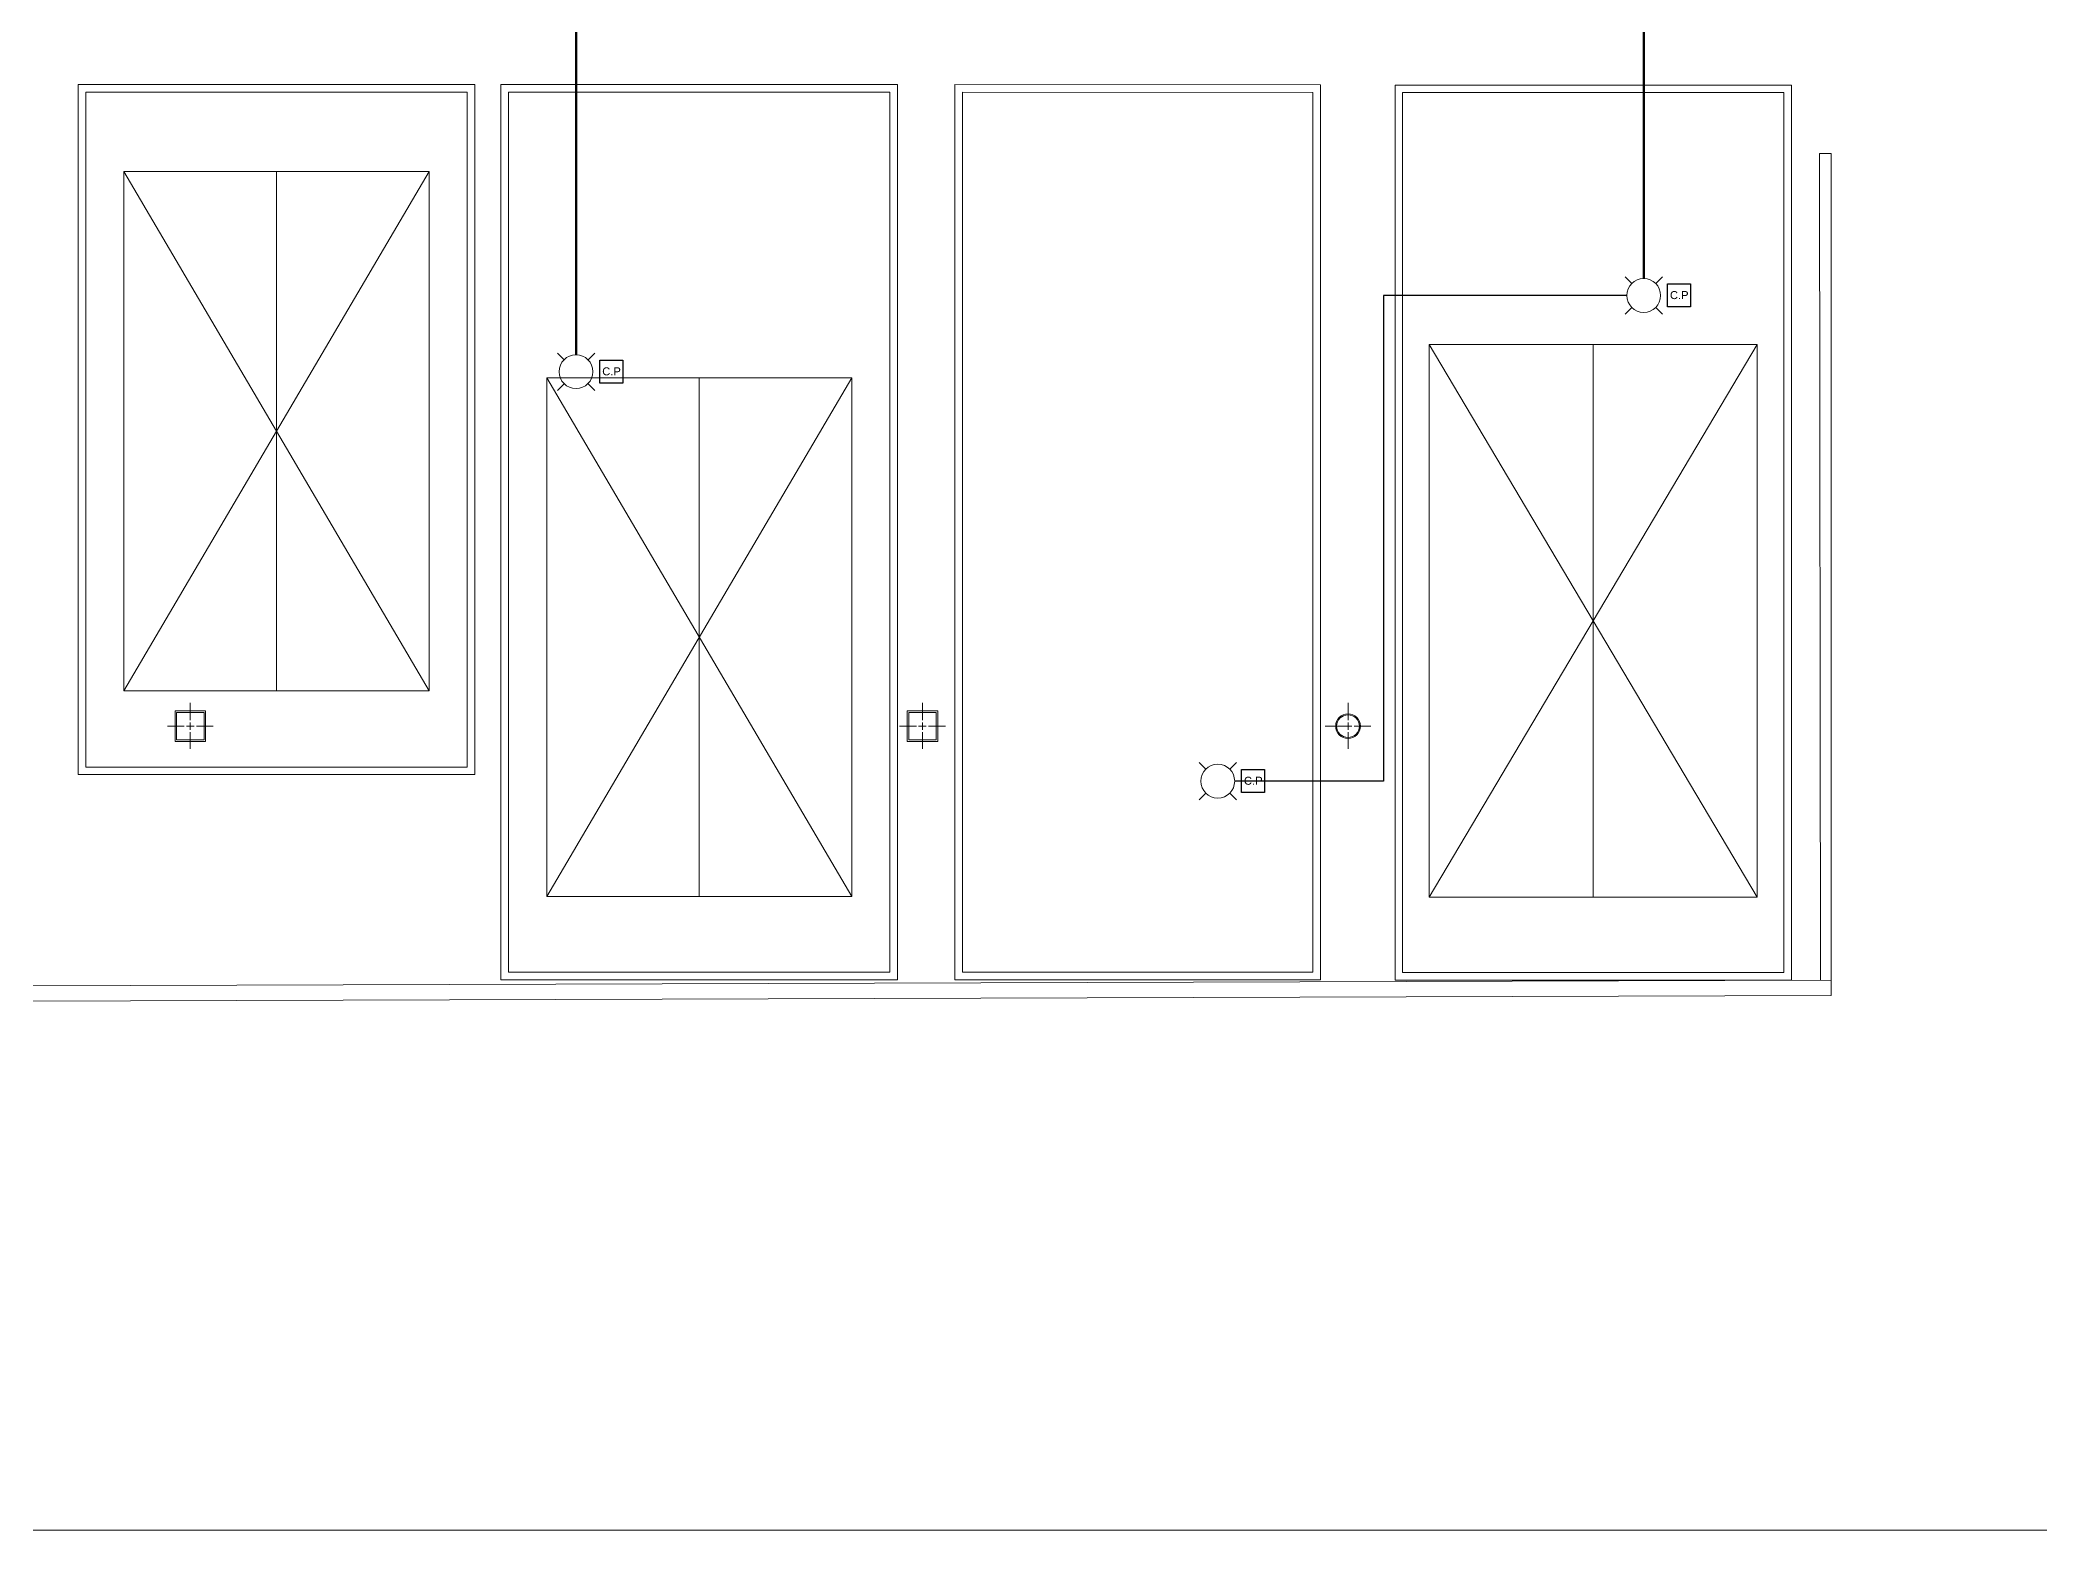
# Model space of a CAD drawing. Header units: millimetres. Extents: x 1010 to 1494, y -119 to 564.
# Drawn here: x 1230.32 to 1256.55, y 18.53 to 38.07 of the extents above; entities that cross this region are included whole.
import ezdxf
from ezdxf.enums import TextEntityAlignment as Align

# ---------------------------------------------------------------- set-up
doc = ezdxf.new("R2010")
doc.units = ezdxf.units.MM
doc.layers.get('0').update_dxf_attribs({"lineweight": 9})
for name, color, linetype, lineweight in [('Arquitectónico Bloqueado', 9, 'Continuous', 9), ('AS_0', 7, 'Continuous', 9), ('AS_DETECCION_P2', 7, 'Continuous', 30)]:
    doc.layers.add(name, color=color, linetype=linetype, lineweight=lineweight)
doc.styles.add('Arial_400', font='arial.ttf')

# ---------------------------------------------------------------- blocks, each defined once
blk = doc.blocks.new('AS_Strobe-CEILING')
at = {"color": 0, "linetype": 'Continuous', "lineweight": 20}
for p, q in [((-0.105, 0.105), (-0.163, 0.163)), ((0.105, 0.105), (0.163, 0.163)), ((-0.105, -0.105), (-0.163, -0.163)), ((0.105, -0.105), (0.163, -0.163))]:
    blk.add_line(p, q, dxfattribs=at)
blk.add_ellipse((0, 0), major_axis=(0.148, 0), ratio=1, dxfattribs=at)
blk = doc.blocks.new('Caja de Paso')
at = {"layer": 'AS_DETECCION_P2', "color": 1}
blk.add_lwpolyline([(1225.809, 42.937), (1226.109, 42.937), (1226.109, 42.637), (1225.809, 42.637), (1225.809, 42.937)], dxfattribs=at)
at = {"layer": 'AS_0', "color": 1, "linetype": 'Continuous', "style": 'Arial_400'}
blk.add_attdef('C.P', text='', height=0.105, dxfattribs=at).set_placement((1225.962, 42.791), align=Align.MIDDLE_CENTER)
blk = doc.blocks.new('Atquitectónico Base 1er Piso')
at = {"layer": 'Arquitectónico Bloqueado'}
for p, q in [((1415.675, 36.582), (1415.525, 36.582)), ((1415.536, 25.741), (1415.525, 36.582)), ((1415.675, 36.582), (1415.675, 25.741)), ((1393.292, 36.345), (1397.292, 29.535)), ((1397.292, 36.345), (1393.292, 29.535)), ((1395.292, 29.535), (1395.292, 36.345)), ((1410.408, 34.077), (1414.708, 26.827)), ((1414.708, 34.077), (1410.408, 26.827)), ((1412.558, 26.827), (1412.558, 34.077)), ((1402.835, 33.637), (1398.835, 26.837)), ((1398.835, 33.637), (1402.835, 26.837)), ((1400.835, 26.837), (1400.835, 33.637)), ((1394.162, 29.151), (1394.162, 29.375)), ((1403.762, 29.151), (1403.762, 29.375)), ((1409.342, 29.151), (1409.342, 29.375)), ((1394.162, 29.021), (1394.162, 29.121)), ((1403.762, 29.021), (1403.762, 29.121)), ((1409.342, 29.021), (1409.342, 29.121)), ((1409.342, 29.021), (1409.342, 29.121)), ((1394.082, 29.071), (1393.862, 29.071)), ((1394.212, 29.071), (1394.112, 29.071)), ((1394.162, 28.775), (1394.162, 28.991)), ((1394.462, 29.071), (1394.242, 29.071)), ((1403.682, 29.071), (1403.462, 29.071)), ((1403.812, 29.071), (1403.712, 29.071)), ((1403.762, 28.775), (1403.762, 28.991)), ((1404.062, 29.071), (1403.842, 29.071)), ((1409.262, 29.071), (1409.042, 29.071)), ((1409.287, 29.071), (1409.067, 29.071)), ((1409.392, 29.071), (1409.292, 29.071)), ((1409.392, 29.071), (1409.292, 29.071)), ((1409.342, 28.775), (1409.342, 28.991)), ((1409.342, 28.775), (1409.342, 28.991)), ((1409.642, 29.071), (1409.422, 29.071)), ((1409.642, 29.071), (1409.422, 29.071)), ((1415.675, 25.741), (1415.675, 25.541))]:
    blk.add_line(p, q, dxfattribs=at)
for points in [[(1332.653, 132.389), (1482.889, 132.389), (1482.889, 18.53), (1332.653, 18.53)], [(1397.892, 28.435), (1392.692, 28.435), (1392.692, 37.483), (1397.892, 37.483)], [(1397.792, 28.535), (1392.792, 28.535), (1392.792, 37.383), (1397.792, 37.383)], [(1398.235, 25.746), (1403.435, 25.746), (1403.435, 37.483), (1398.235, 37.483)], [(1398.335, 25.846), (1403.335, 25.846), (1403.335, 37.383), (1398.335, 37.383)], [(1404.188, 25.745), (1408.981, 25.743), (1408.981, 37.48), (1404.188, 37.483)], [(1404.288, 25.845), (1408.881, 25.843), (1408.881, 37.38), (1404.288, 37.383)], [(1409.958, 25.741), (1415.158, 25.741), (1415.158, 37.478), (1409.958, 37.478)], [(1410.058, 25.841), (1415.058, 25.841), (1415.058, 37.378), (1410.058, 37.378)]]:
    blk.add_lwpolyline(points, close=True, dxfattribs=at)
for points in [[(1393.292, 36.345), (1397.292, 36.345), (1397.292, 29.535), (1393.292, 29.535), (1393.292, 36.345)], [(1410.408, 34.077), (1414.708, 34.077), (1414.708, 26.827), (1410.408, 26.827), (1410.408, 34.077)], [(1398.835, 33.637), (1402.835, 33.637), (1402.835, 26.837), (1398.835, 26.837), (1398.835, 33.637)], [(1393.962, 29.271), (1394.362, 29.271), (1394.362, 28.871), (1393.962, 28.871), (1393.962, 29.271)], [(1393.981, 29.252), (1394.343, 29.252), (1394.343, 28.89), (1393.981, 28.89), (1393.981, 29.252)], [(1403.562, 29.271), (1403.962, 29.271), (1403.962, 28.871), (1403.562, 28.871), (1403.562, 29.271)], [(1403.581, 29.252), (1403.943, 29.252), (1403.943, 28.89), (1403.581, 28.89), (1403.581, 29.252)], [(1349.026, 25.528), (1359.833, 25.603), (1378.046, 25.62), (1415.675, 25.741)], [(1349.034, 25.328), (1359.834, 25.403), (1378.046, 25.42), (1415.675, 25.541)]]:
    blk.add_lwpolyline(points, dxfattribs=at)
for radius in [0.162, 0.162, 0.149, 0.149]:
    blk.add_circle((1409.342, 29.071), radius, dxfattribs=at)
blk = doc.blocks.new('Arquitectónico Base 1er Piso')
at = {"layer": 'AS_DETECCION_P2'}
blk.add_blockref('Atquitectónico Base 1er Piso', (0, 0), dxfattribs=at)

msp = doc.modelspace()

# ---------------------------------------------------------------- linework, layer by layer
at = {"layer": 'AS_DETECCION_P2', "color": 5, "linetype": 'Continuous', "lineweight": 50}
for p, q in [((1237.35029, 45.56885), (1237.35029, 33.94057)), ((1251.35029, 45.49714), (1251.35029, 34.94057))]:
    msp.add_line(p, q, dxfattribs=at)
at = {"layer": 'AS_DETECCION_P2', "color": 5}
for p, q in [((1251.12858, 34.71885), (1247.93805, 34.71885)), ((1247.93805, 34.71885), (1247.93805, 28.35059)), ((1247.93805, 28.35059), (1245.98639, 28.35059))]:
    msp.add_line(p, q, dxfattribs=at)

# ---------------------------------------------------------------- block references
at = {"layer": 'Arquitectónico Bloqueado'}
msp.add_blockref('Arquitectónico Base 1er Piso', (-161.86899, 0), dxfattribs=at)
at = {"layer": 'AS_DETECCION_P2', "color": 1, "linetype": 'Continuous', "xscale": 1.5, "yscale": 1.5, "zscale": 1.5}
for p in [(1251.35029, 34.71885), (1237.35029, 33.71885), (1245.76467, 28.35059)]:
    msp.add_blockref('AS_Strobe-CEILING', p, dxfattribs=at)
at = {"layer": 'AS_DETECCION_P2', "color": 1}
for p in [(25.85426, -8.06769), (11.85426, -9.06769), (20.26863, -14.43596)]:
    msp.add_blockref('Caja de Paso', p, dxfattribs=at).add_auto_attribs({'C.P': 'C.P'})

doc.saveas('drawing.dxf')
